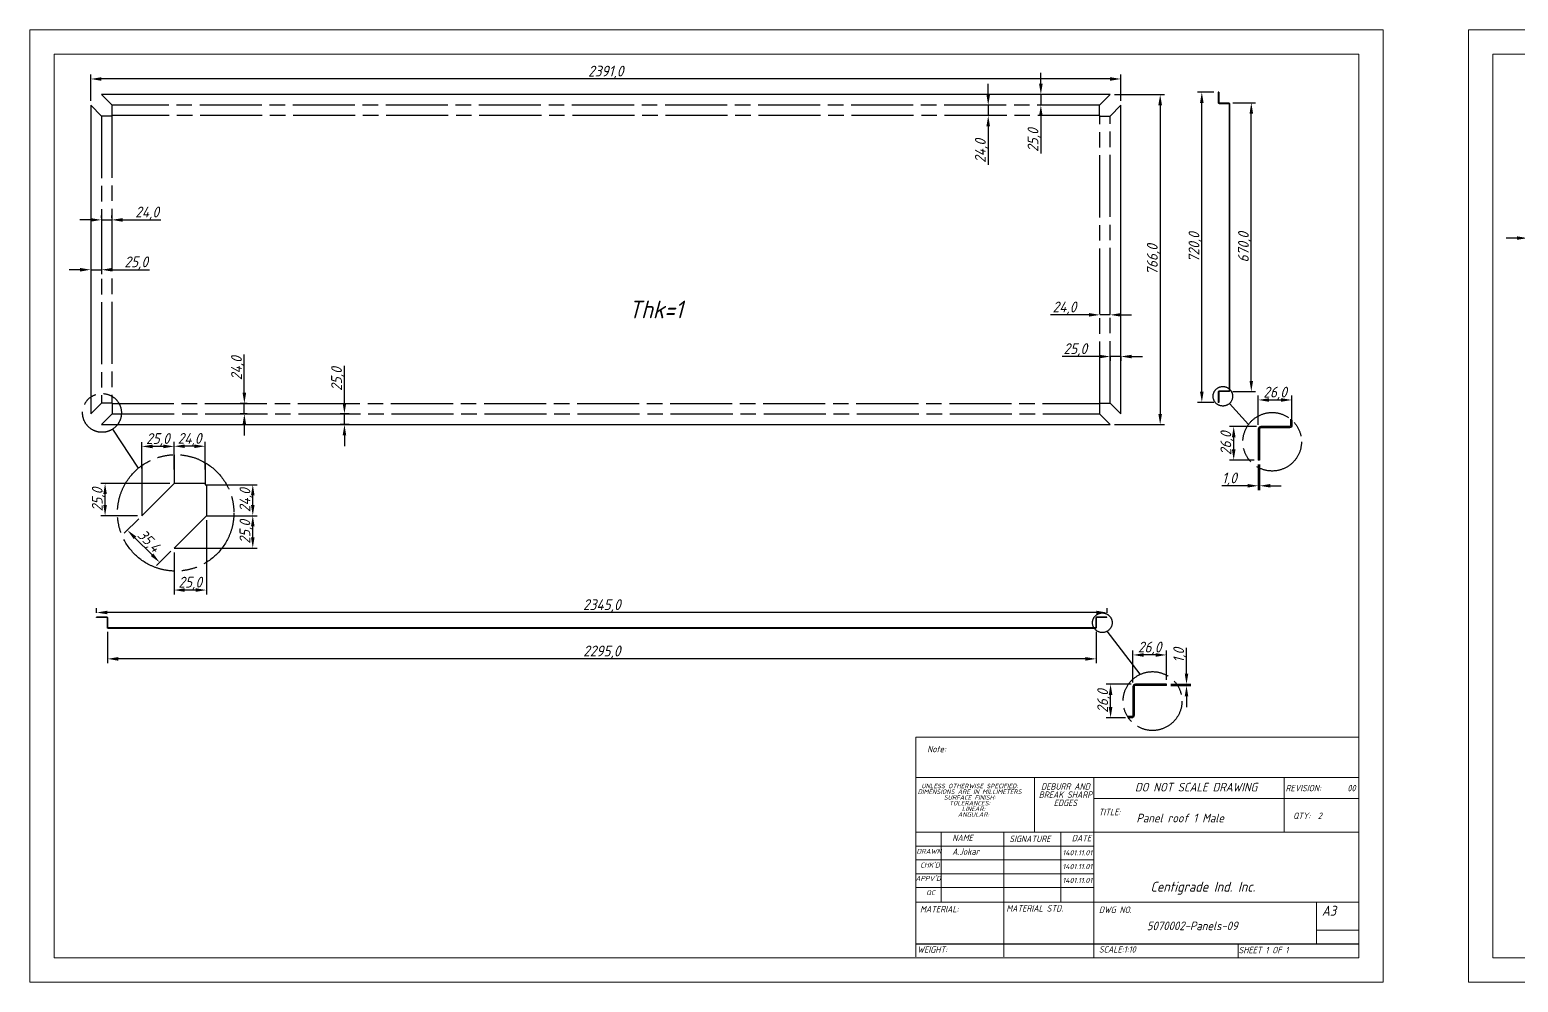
# Model space of a CAD drawing. Header units: inches. Extents: x 18597 to 101525, y -10106 to 51.
# Drawn here: x 43918 to 47373, y -2365 to -155 of the extents above; entities that cross this region are included whole.
import ezdxf

# ---------------------------------------------------------------- set-up
doc = ezdxf.new("R2010")
doc.units = ezdxf.units.IN
doc.header["$LTSCALE"] = 6
doc.header["$MEASUREMENT"] = 0
doc.linetypes.add('ACAD_ISO08W100', pattern=[36, 24, -3, 6, -3])
doc.linetypes.add('SLD-Solid', pattern=[0])
doc.styles.add('GENISO', font='geniso.shx', dxfattribs={"oblique": 15})
doc.dimstyles.new('Scale', dxfattribs={"dimscale": 10, "dimtxt": 2.5, "dimasz": 2.5, "dimexe": 1, "dimexo": 1, "dimgap": 0.1, "dimtad": 1, "dimdec": 1, "dimzin": 0, "dimtxsty": 'GENISO', "dimcen": 2.5, "dimclrd": 1, "dimclre": 1, "dimclrt": 256, "dimadec": 0, "dimazin": 0, "dimtfac": 1, "dimtdec": 1, "dimtmove": 0, "dimatfit": 3, "dimfxl": 1, "dimtzin": 0, "dimlwd": -1, "dimlwe": -1, "dimarcsym": 0})
doc.dimstyles.new('Scale 3', dxfattribs={"dimscale": 10, "dimtxt": 2.5, "dimasz": 2.5, "dimexe": 1, "dimexo": 1, "dimgap": 0.1, "dimtad": 1, "dimdec": 1, "dimlfac": 0.333333, "dimzin": 0, "dimtxsty": 'GENISO', "dimcen": 2.5, "dimclrd": 1, "dimclre": 1, "dimclrt": 256, "dimadec": 0, "dimazin": 0, "dimtfac": 1, "dimtdec": 1, "dimtmove": 0, "dimatfit": 3, "dimfxl": 1, "dimtzin": 0, "dimlwd": -1, "dimlwe": -1, "dimarcsym": 0})

# ---------------------------------------------------------------- blocks, each defined once
blk = doc.blocks.new('*D146')
at = {"color": 1, "transparency": 16777216}
for p, q in [((46435.5, -304.8), (46551.7, -304.8)), ((46541.7, -329.8), (46541.7, -1045.8)), ((46435.5, -1070.8), (46551.7, -1070.8))]:
    blk.add_line(p, q, dxfattribs=at)
for points in [[(46537.5, -329.8), (46545.9, -329.8), (46541.7, -304.8)], [(46537.5, -1045.8), (46545.9, -1045.8), (46541.7, -1070.8)]]:
    blk.add_solid(points, dxfattribs=at)
at = {"layer": 'Defpoints', "color": 0, "transparency": 16777216}
for p in [(46425.5, -304.8), (46425.5, -1070.8), (46541.7, -1070.8)]:
    blk.add_point(p, dxfattribs=at)
at = {"transparency": 16777216, "insert": (46526.3, -687.8), "char_height": 25, "attachment_point": 5, "rotation": 90, "style": 'GENISO'}
blk.add_mtext('766,0', dxfattribs=at)
blk = doc.blocks.new('*D147')
at = {"color": 1, "transparency": 16777216}
for p, q in [((44059.5, -319.8), (44059.5, -258.7)), ((46425.5, -268.7), (44084.5, -268.7)), ((46450.5, -319.8), (46450.5, -258.7))]:
    blk.add_line(p, q, dxfattribs=at)
for points in [[(44084.5, -264.6), (44084.5, -272.9), (44059.5, -268.7)], [(46425.5, -264.6), (46425.5, -272.9), (46450.5, -268.7)]]:
    blk.add_solid(points, dxfattribs=at)
at = {"layer": 'Defpoints', "color": 0, "transparency": 16777216}
for p in [(44059.5, -268.7), (44059.5, -329.8), (46450.5, -329.8)]:
    blk.add_point(p, dxfattribs=at)
at = {"transparency": 16777216, "insert": (45255, -253.4), "char_height": 25, "attachment_point": 5, "style": 'GENISO'}
blk.add_mtext('2391,0', dxfattribs=at)
blk = doc.blocks.new('*D148')
at = {"color": 1, "transparency": 16777216}
for p, q in [((44416.1, -996.8), (44416.1, -907.9)), ((44423, -1021.8), (44406.1, -1021.8)), ((44416.1, -1045.8), (44416.1, -1021.8)), ((44423, -1045.8), (44406.1, -1045.8)), ((44416.1, -1070.8), (44416.1, -1095.8))]:
    blk.add_line(p, q, dxfattribs=at)
for points in [[(44412, -996.8), (44420.3, -996.8), (44416.1, -1021.8)], [(44412, -1070.8), (44420.3, -1070.8), (44416.1, -1045.8)]]:
    blk.add_solid(points, dxfattribs=at)
at = {"layer": 'Defpoints', "color": 0, "transparency": 16777216}
for p in [(44416.1, -1021.8), (44433, -1021.8), (44433, -1045.8)]:
    blk.add_point(p, dxfattribs=at)
at = {"transparency": 16777216, "insert": (44400.8, -939.9), "char_height": 25, "attachment_point": 5, "rotation": 90, "style": 'GENISO'}
blk.add_mtext('24,0', dxfattribs=at)
blk = doc.blocks.new('*D149')
at = {"color": 1, "transparency": 16777216}
for p, q in [((44648.4, -1020.8), (44648.4, -934.4)), ((44659.8, -1045.8), (44638.4, -1045.8)), ((44659.8, -1070.8), (44638.4, -1070.8)), ((44648.4, -1070.8), (44648.4, -1045.8)), ((44648.4, -1095.8), (44648.4, -1120.8))]:
    blk.add_line(p, q, dxfattribs=at)
for points in [[(44644.3, -1020.8), (44652.6, -1020.8), (44648.4, -1045.8)], [(44644.3, -1095.8), (44652.6, -1095.8), (44648.4, -1070.8)]]:
    blk.add_solid(points, dxfattribs=at)
at = {"layer": 'Defpoints', "color": 0, "transparency": 16777216}
for p in [(44648.4, -1045.8), (44669.8, -1045.8), (44669.8, -1070.8)]:
    blk.add_point(p, dxfattribs=at)
at = {"transparency": 16777216, "insert": (44633, -965.1), "char_height": 25, "attachment_point": 5, "rotation": 90, "style": 'GENISO'}
blk.add_mtext('25,0', dxfattribs=at)
blk = doc.blocks.new('*D150')
at = {"color": 1, "transparency": 16777216}
for p, q in [((46400.5, -912.8), (46314, -912.8)), ((46450.5, -912.8), (46425.5, -912.8)), ((46425.5, -913.2), (46425.5, -922.8)), ((46450.5, -913.2), (46450.5, -922.8)), ((46475.5, -912.8), (46500.5, -912.8))]:
    blk.add_line(p, q, dxfattribs=at)
for points in [[(46400.5, -908.7), (46400.5, -917), (46425.5, -912.8)], [(46475.5, -908.7), (46475.5, -917), (46450.5, -912.8)]]:
    blk.add_solid(points, dxfattribs=at)
at = {"layer": 'Defpoints', "color": 0, "transparency": 16777216}
for p in [(46425.5, -903.2), (46425.5, -912.8), (46450.5, -903.2)]:
    blk.add_point(p, dxfattribs=at)
at = {"transparency": 16777216, "insert": (46344.8, -897.5), "char_height": 25, "attachment_point": 5, "style": 'GENISO'}
blk.add_mtext('25,0', dxfattribs=at)
blk = doc.blocks.new('*D151')
at = {"color": 1, "transparency": 16777216}
for p, q in [((46376.5, -816.1), (46287.5, -816.1)), ((46401.5, -813.5), (46401.5, -806.1)), ((46425.5, -816.1), (46401.5, -816.1)), ((46425.5, -813.5), (46425.5, -806.1)), ((46450.5, -816.1), (46475.5, -816.1))]:
    blk.add_line(p, q, dxfattribs=at)
for points in [[(46376.5, -811.9), (46376.5, -820.2), (46401.5, -816.1)], [(46450.5, -811.9), (46450.5, -820.2), (46425.5, -816.1)]]:
    blk.add_solid(points, dxfattribs=at)
at = {"layer": 'Defpoints', "color": 0, "transparency": 16777216}
for p in [(46401.5, -816.1), (46401.5, -823.5), (46425.5, -823.5)]:
    blk.add_point(p, dxfattribs=at)
at = {"transparency": 16777216, "insert": (46319.5, -800.7), "char_height": 25, "attachment_point": 5, "style": 'GENISO'}
blk.add_mtext('24,0', dxfattribs=at)
blk = doc.blocks.new('*D152')
at = {"color": 1, "transparency": 16777216}
for p, q in [((46142.6, -304.8), (46142.6, -279.8)), ((46149.9, -329.8), (46132.6, -329.8)), ((46142.6, -329.8), (46142.6, -353.8)), ((46149.9, -353.8), (46132.6, -353.8)), ((46142.6, -378.8), (46142.6, -467.8))]:
    blk.add_line(p, q, dxfattribs=at)
for points in [[(46138.4, -304.8), (46146.8, -304.8), (46142.6, -329.8)], [(46138.4, -378.8), (46146.8, -378.8), (46142.6, -353.8)]]:
    blk.add_solid(points, dxfattribs=at)
at = {"layer": 'Defpoints', "color": 0, "transparency": 16777216}
for p in [(46159.9, -329.8), (46142.6, -353.8), (46159.9, -353.8)]:
    blk.add_point(p, dxfattribs=at)
at = {"transparency": 16777216, "insert": (46127.2, -435.8), "char_height": 25, "attachment_point": 5, "rotation": 90, "style": 'GENISO'}
blk.add_mtext('24,0', dxfattribs=at)
blk = doc.blocks.new('*D153')
at = {"color": 1, "transparency": 16777216}
for p, q in [((46264.8, -279.8), (46264.8, -254.8)), ((46264.8, -304.8), (46264.8, -329.8)), ((46264.8, -354.8), (46264.8, -441.3))]:
    blk.add_line(p, q, dxfattribs=at)
for points in [[(46260.6, -279.8), (46269, -279.8), (46264.8, -304.8)], [(46260.6, -354.8), (46269, -354.8), (46264.8, -329.8)]]:
    blk.add_solid(points, dxfattribs=at)
at = {"layer": 'Defpoints', "color": 0, "transparency": 16777216}
for p in [(46264.8, -304.8), (46264.8, -329.8), (46264.8, -329.8)]:
    blk.add_point(p, dxfattribs=at)
at = {"transparency": 16777216, "insert": (46249.4, -410.6), "char_height": 25, "attachment_point": 5, "rotation": 90, "style": 'GENISO'}
blk.add_mtext('25,0', dxfattribs=at)
blk = doc.blocks.new('*D154')
at = {"color": 1, "transparency": 16777216}
for p, q in [((44034.5, -711.4), (44009.5, -711.4)), ((44059.5, -697.8), (44059.5, -721.4)), ((44059.5, -711.4), (44084.5, -711.4)), ((44084.5, -697.8), (44084.5, -721.4)), ((44109.5, -711.4), (44196, -711.4))]:
    blk.add_line(p, q, dxfattribs=at)
for points in [[(44034.5, -707.2), (44034.5, -715.6), (44059.5, -711.4)], [(44109.5, -707.2), (44109.5, -715.6), (44084.5, -711.4)]]:
    blk.add_solid(points, dxfattribs=at)
at = {"layer": 'Defpoints', "color": 0, "transparency": 16777216}
for p in [(44059.5, -687.8), (44084.5, -687.8), (44084.5, -711.4)]:
    blk.add_point(p, dxfattribs=at)
at = {"transparency": 16777216, "insert": (44165.2, -696), "char_height": 25, "attachment_point": 5, "style": 'GENISO'}
blk.add_mtext('25,0', dxfattribs=at)
blk = doc.blocks.new('*D155')
at = {"color": 1, "transparency": 16777216}
for p, q in [((44084.5, -591.1), (44084.5, -585.7)), ((44108.5, -591.1), (44108.5, -585.7)), ((44059.5, -595.7), (44034.5, -595.7)), ((44084.5, -595.7), (44108.5, -595.7)), ((44133.5, -595.7), (44222.5, -595.7))]:
    blk.add_line(p, q, dxfattribs=at)
for points in [[(44059.5, -591.6), (44059.5, -599.9), (44084.5, -595.7)], [(44133.5, -591.6), (44133.5, -599.9), (44108.5, -595.7)]]:
    blk.add_solid(points, dxfattribs=at)
at = {"layer": 'Defpoints', "color": 0, "transparency": 16777216}
for p in [(44084.5, -601.1), (44108.5, -595.7), (44108.5, -601.1)]:
    blk.add_point(p, dxfattribs=at)
at = {"transparency": 16777216, "insert": (44190.5, -580.4), "char_height": 25, "attachment_point": 5, "style": 'GENISO'}
blk.add_mtext('24,0', dxfattribs=at)
blk = doc.blocks.new('*D156')
at = {"color": 1, "transparency": 16777216}
for p, q in [((46765.5, -1075.2), (46702.4, -1075.2)), ((46712.4, -1128.2), (46712.4, -1100.2)), ((46759.5, -1153.2), (46702.4, -1153.2))]:
    blk.add_line(p, q, dxfattribs=at)
for points in [[(46708.2, -1100.2), (46716.6, -1100.2), (46712.4, -1075.2)], [(46708.2, -1128.2), (46716.6, -1128.2), (46712.4, -1153.2)]]:
    blk.add_solid(points, dxfattribs=at)
at = {"layer": 'Defpoints', "color": 0, "transparency": 16777216}
for p in [(46712.4, -1075.2), (46775.5, -1075.2), (46769.5, -1153.2)]:
    blk.add_point(p, dxfattribs=at)
at = {"transparency": 16777216, "insert": (46697, -1114.2), "char_height": 25, "attachment_point": 5, "rotation": 90, "style": 'GENISO'}
blk.add_mtext('26,0', dxfattribs=at)
blk = doc.blocks.new('*D157')
at = {"color": 1, "transparency": 16777216}
for p, q in [((46769.5, -1071.2), (46769.5, -1003.6)), ((46794.5, -1013.6), (46822.5, -1013.6)), ((46847.5, -1062.2), (46847.5, -1003.6))]:
    blk.add_line(p, q, dxfattribs=at)
for points in [[(46794.5, -1009.5), (46794.5, -1017.8), (46769.5, -1013.6)], [(46822.5, -1009.5), (46822.5, -1017.8), (46847.5, -1013.6)]]:
    blk.add_solid(points, dxfattribs=at)
at = {"layer": 'Defpoints', "color": 0, "transparency": 16777216}
for p in [(46847.5, -1013.6), (46769.5, -1081.2), (46847.5, -1072.2)]:
    blk.add_point(p, dxfattribs=at)
at = {"transparency": 16777216, "insert": (46808.5, -998.3), "char_height": 25, "attachment_point": 5, "style": 'GENISO'}
blk.add_mtext('26,0', dxfattribs=at)
blk = doc.blocks.new('*D158')
at = {"color": 1, "transparency": 16777216}
for p, q in [((46769.5, -1163.2), (46769.5, -1222.7)), ((46772.5, -1163.2), (46772.5, -1222.7)), ((46744.5, -1212.7), (46685.2, -1212.7)), ((46772.5, -1212.7), (46769.5, -1212.7)), ((46797.5, -1212.7), (46822.5, -1212.7))]:
    blk.add_line(p, q, dxfattribs=at)
for points in [[(46744.5, -1208.6), (46744.5, -1216.9), (46769.5, -1212.7)], [(46797.5, -1208.6), (46797.5, -1216.9), (46772.5, -1212.7)]]:
    blk.add_solid(points, dxfattribs=at)
at = {"layer": 'Defpoints', "color": 0, "transparency": 16777216}
for p in [(46769.5, -1153.2), (46772.5, -1153.2), (46769.5, -1212.7)]:
    blk.add_point(p, dxfattribs=at)
at = {"transparency": 16777216, "insert": (46702.4, -1197.4), "char_height": 25, "attachment_point": 5, "style": 'GENISO'}
blk.add_mtext('1,0', dxfattribs=at)
blk = doc.blocks.new('*D159')
at = {"color": 1, "transparency": 16777216}
for p, q in [((46478.3, -1669.4), (46478.3, -1595.3)), ((46531.3, -1605.3), (46503.3, -1605.3)), ((46556.3, -1663.4), (46556.3, -1595.3))]:
    blk.add_line(p, q, dxfattribs=at)
for points in [[(46503.3, -1601.2), (46503.3, -1609.5), (46478.3, -1605.3)], [(46531.3, -1601.2), (46531.3, -1609.5), (46556.3, -1605.3)]]:
    blk.add_solid(points, dxfattribs=at)
at = {"layer": 'Defpoints', "color": 0, "transparency": 16777216}
for p in [(46478.3, -1605.3), (46478.3, -1679.4), (46556.3, -1673.4)]:
    blk.add_point(p, dxfattribs=at)
at = {"transparency": 16777216, "insert": (46517.3, -1590), "char_height": 25, "attachment_point": 5, "style": 'GENISO'}
blk.add_mtext('26,0', dxfattribs=at)
blk = doc.blocks.new('*D160')
at = {"color": 1, "transparency": 16777216}
for p, q in [((46474.3, -1673.4), (46416.6, -1673.4)), ((46426.6, -1726.4), (46426.6, -1698.4)), ((46461.6, -1751.4), (46416.6, -1751.4))]:
    blk.add_line(p, q, dxfattribs=at)
for points in [[(46422.4, -1698.4), (46430.8, -1698.4), (46426.6, -1673.4)], [(46422.4, -1726.4), (46430.8, -1726.4), (46426.6, -1751.4)]]:
    blk.add_solid(points, dxfattribs=at)
at = {"layer": 'Defpoints', "color": 0, "transparency": 16777216}
for p in [(46426.6, -1673.4), (46484.3, -1673.4), (46471.6, -1751.4)]:
    blk.add_point(p, dxfattribs=at)
at = {"transparency": 16777216, "insert": (46411.2, -1712.4), "char_height": 25, "attachment_point": 5, "rotation": 90, "style": 'GENISO'}
blk.add_mtext('26,0', dxfattribs=at)
blk = doc.blocks.new('*D161')
at = {"color": 1, "transparency": 16777216}
for p, q in [((46602.8, -1648.4), (46602.8, -1589.1)), ((46566.3, -1673.4), (46612.8, -1673.4)), ((46566.3, -1676.4), (46612.8, -1676.4)), ((46602.8, -1676.4), (46602.8, -1673.4)), ((46602.8, -1701.4), (46602.8, -1726.4))]:
    blk.add_line(p, q, dxfattribs=at)
for points in [[(46598.7, -1648.4), (46607, -1648.4), (46602.8, -1673.4)], [(46598.7, -1701.4), (46607, -1701.4), (46602.8, -1676.4)]]:
    blk.add_solid(points, dxfattribs=at)
at = {"layer": 'Defpoints', "color": 0, "transparency": 16777216}
for p in [(46556.3, -1673.4), (46556.3, -1676.4), (46602.8, -1673.4)]:
    blk.add_point(p, dxfattribs=at)
at = {"transparency": 16777216, "insert": (46587.5, -1606.2), "char_height": 25, "attachment_point": 5, "rotation": 90, "style": 'GENISO'}
blk.add_mtext('1,0', dxfattribs=at)
blk = doc.blocks.new('*D162')
at = {"color": 1, "transparency": 16777216}
for p, q in [((44098.3, -1551.6), (44098.3, -1624.4)), ((46393.3, -1551.6), (46393.3, -1624.4)), ((46368.3, -1614.4), (44123.3, -1614.4))]:
    blk.add_line(p, q, dxfattribs=at)
for points in [[(44123.3, -1610.3), (44123.3, -1618.6), (44098.3, -1614.4)], [(46368.3, -1610.3), (46368.3, -1618.6), (46393.3, -1614.4)]]:
    blk.add_solid(points, dxfattribs=at)
at = {"layer": 'Defpoints', "color": 0, "transparency": 16777216}
for p in [(44098.3, -1541.6), (46393.3, -1541.6), (44098.3, -1614.4)]:
    blk.add_point(p, dxfattribs=at)
at = {"transparency": 16777216, "insert": (45245.8, -1599.1), "char_height": 25, "attachment_point": 5, "style": 'GENISO'}
blk.add_mtext('2295,0', dxfattribs=at)
blk = doc.blocks.new('*D163')
at = {"color": 1, "transparency": 16777216}
for p, q in [((46710.5, -324.3), (46763.2, -324.3)), ((46753.2, -969.3), (46753.2, -349.3)), ((46710.5, -994.3), (46763.2, -994.3))]:
    blk.add_line(p, q, dxfattribs=at)
for points in [[(46749.1, -349.3), (46757.4, -349.3), (46753.2, -324.3)], [(46749.1, -969.3), (46757.4, -969.3), (46753.2, -994.3)]]:
    blk.add_solid(points, dxfattribs=at)
at = {"layer": 'Defpoints', "color": 0, "transparency": 16777216}
for p in [(46700.5, -324.3), (46753.2, -324.3), (46700.5, -994.3)]:
    blk.add_point(p, dxfattribs=at)
at = {"transparency": 16777216, "insert": (46737.9, -659.3), "char_height": 25, "attachment_point": 5, "rotation": 90, "style": 'GENISO'}
blk.add_mtext('670,0', dxfattribs=at)
blk = doc.blocks.new('*D164')
at = {"color": 1, "transparency": 16777216}
for p, q in [((44369.8, -1282.2), (44445.7, -1282.2)), ((44435.7, -1332.2), (44435.7, -1307.2)), ((44365.3, -1357.2), (44445.7, -1357.2))]:
    blk.add_line(p, q, dxfattribs=at)
for points in [[(44431.5, -1307.2), (44439.9, -1307.2), (44435.7, -1282.2)], [(44431.5, -1332.2), (44439.9, -1332.2), (44435.7, -1357.2)]]:
    blk.add_solid(points, dxfattribs=at)
at = {"layer": 'Defpoints', "color": 0, "transparency": 16777216}
for p in [(44359.8, -1282.2), (44435.7, -1282.2), (44355.3, -1357.2)]:
    blk.add_point(p, dxfattribs=at)
at = {"transparency": 16777216, "insert": (44420.3, -1319.7), "char_height": 25, "attachment_point": 5, "rotation": 90, "style": 'GENISO'}
blk.add_mtext('25,0', dxfattribs=at)
blk = doc.blocks.new('*D165')
at = {"color": 1, "transparency": 16777216}
for p, q in [((44178, -1172.4), (44178, -1111.4)), ((44228, -1121.4), (44203, -1121.4)), ((44253, -1130.7), (44253, -1111.4))]:
    blk.add_line(p, q, dxfattribs=at)
for points in [[(44203, -1117.2), (44203, -1125.6), (44178, -1121.4)], [(44228, -1117.2), (44228, -1125.6), (44253, -1121.4)]]:
    blk.add_solid(points, dxfattribs=at)
at = {"layer": 'Defpoints', "color": 0, "transparency": 16777216}
for p in [(44178, -1121.4), (44253, -1140.7), (44178, -1182.4)]:
    blk.add_point(p, dxfattribs=at)
at = {"transparency": 16777216, "insert": (44215.5, -1106), "char_height": 25, "attachment_point": 5, "style": 'GENISO'}
blk.add_mtext('25,0', dxfattribs=at)
blk = doc.blocks.new('*D166')
at = {"color": 1, "transparency": 16777216}
for p, q in [((44253, -1174.7), (44253, -1111)), ((44300, -1121), (44278, -1121)), ((44325, -1174.7), (44325, -1111))]:
    blk.add_line(p, q, dxfattribs=at)
for points in [[(44278, -1116.9), (44278, -1125.2), (44253, -1121)], [(44300, -1116.9), (44300, -1125.2), (44325, -1121)]]:
    blk.add_solid(points, dxfattribs=at)
at = {"layer": 'Defpoints', "color": 0, "transparency": 16777216}
for p in [(44253, -1121), (44253, -1184.7), (44325, -1184.7)]:
    blk.add_point(p, dxfattribs=at)
at = {"transparency": 16777216, "insert": (44289, -1105.7), "char_height": 25, "attachment_point": 5, "style": 'GENISO'}
blk.add_mtext('24,0', dxfattribs=at)
blk = doc.blocks.new('*D167')
at = {"color": 1, "transparency": 16777216}
for p, q in [((44357.2, -1210.2), (44445.7, -1210.2)), ((44435.7, -1257.2), (44435.7, -1235.2)), ((44357.2, -1282.2), (44445.7, -1282.2))]:
    blk.add_line(p, q, dxfattribs=at)
for points in [[(44431.5, -1235.2), (44439.9, -1235.2), (44435.7, -1210.2)], [(44431.5, -1257.2), (44439.9, -1257.2), (44435.7, -1282.2)]]:
    blk.add_solid(points, dxfattribs=at)
at = {"layer": 'Defpoints', "color": 0, "transparency": 16777216}
for p in [(44347.2, -1210.2), (44435.7, -1210.2), (44347.2, -1282.2)]:
    blk.add_point(p, dxfattribs=at)
at = {"transparency": 16777216, "insert": (44420.3, -1246.2), "char_height": 25, "attachment_point": 5, "rotation": 90, "style": 'GENISO'}
blk.add_mtext('24,0', dxfattribs=at)
blk = doc.blocks.new('*D168')
at = {"color": 1, "transparency": 16777216}
for p, q in [((44170.9, -1289.3), (44137.5, -1322.7)), ((44201.9, -1373), (44162.3, -1333.3)), ((44245.9, -1364.3), (44212.5, -1397.7))]:
    blk.add_line(p, q, dxfattribs=at)
for points in [[(44165.2, -1330.4), (44159.3, -1336.3), (44144.6, -1315.6)], [(44204.9, -1370), (44199, -1375.9), (44219.6, -1390.6)]]:
    blk.add_solid(points, dxfattribs=at)
at = {"layer": 'Defpoints', "color": 0, "transparency": 16777216}
for p in [(44178, -1282.2), (44144.6, -1315.6), (44253, -1357.2)]:
    blk.add_point(p, dxfattribs=at)
at = {"transparency": 16777216, "insert": (44193, -1342.3), "char_height": 25, "attachment_point": 5, "rotation": 315, "style": 'GENISO'}
blk.add_mtext('35,4', dxfattribs=at)
blk = doc.blocks.new('*D169')
at = {"color": 1, "transparency": 16777216}
for p, q in [((44243, -1207.2), (44082.9, -1207.2)), ((44092.9, -1257.2), (44092.9, -1232.2)), ((44168, -1282.2), (44082.9, -1282.2))]:
    blk.add_line(p, q, dxfattribs=at)
for points in [[(44088.8, -1232.2), (44097.1, -1232.2), (44092.9, -1207.2)], [(44088.8, -1257.2), (44097.1, -1257.2), (44092.9, -1282.2)]]:
    blk.add_solid(points, dxfattribs=at)
at = {"layer": 'Defpoints', "color": 0, "transparency": 16777216}
for p in [(44092.9, -1207.2), (44253, -1207.2), (44178, -1282.2)]:
    blk.add_point(p, dxfattribs=at)
at = {"transparency": 16777216, "insert": (44077.6, -1244.7), "char_height": 25, "attachment_point": 5, "rotation": 90, "style": 'GENISO'}
blk.add_mtext('25,0', dxfattribs=at)
blk = doc.blocks.new('*D170')
at = {"color": 1, "transparency": 16777216}
for p, q in [((44328, -1292.2), (44328, -1464.7)), ((44253, -1367.2), (44253, -1464.7)), ((44303, -1454.7), (44278, -1454.7))]:
    blk.add_line(p, q, dxfattribs=at)
for points in [[(44278, -1450.5), (44278, -1458.9), (44253, -1454.7)], [(44303, -1450.5), (44303, -1458.9), (44328, -1454.7)]]:
    blk.add_solid(points, dxfattribs=at)
at = {"layer": 'Defpoints', "color": 0, "transparency": 16777216}
for p in [(44328, -1282.2), (44253, -1357.2), (44253, -1454.7)]:
    blk.add_point(p, dxfattribs=at)
at = {"transparency": 16777216, "insert": (44290.5, -1439.3), "char_height": 25, "attachment_point": 5, "style": 'GENISO'}
blk.add_mtext('25,0', dxfattribs=at)
blk = doc.blocks.new('*D171')
at = {"color": 1, "transparency": 16777216}
for p, q in [((46666.5, -299.3), (46628.4, -299.3)), ((46638.4, -994.3), (46638.4, -324.3)), ((46666.5, -1019.3), (46628.4, -1019.3))]:
    blk.add_line(p, q, dxfattribs=at)
for points in [[(46634.2, -324.3), (46642.5, -324.3), (46638.4, -299.3)], [(46634.2, -994.3), (46642.5, -994.3), (46638.4, -1019.3)]]:
    blk.add_solid(points, dxfattribs=at)
at = {"layer": 'Defpoints', "color": 0, "transparency": 16777216}
for p in [(46638.4, -299.3), (46676.5, -299.3), (46676.5, -1019.3)]:
    blk.add_point(p, dxfattribs=at)
at = {"transparency": 16777216, "insert": (46623, -659.3), "char_height": 25, "attachment_point": 5, "rotation": 90, "style": 'GENISO'}
blk.add_mtext('720,0', dxfattribs=at)
blk = doc.blocks.new('*D172')
at = {"color": 1, "transparency": 16777216}
for p, q in [((44073.3, -1507.6), (44073.3, -1496.9)), ((46393.3, -1506.9), (44098.3, -1506.9)), ((46418.3, -1507.6), (46418.3, -1496.9))]:
    blk.add_line(p, q, dxfattribs=at)
for points in [[(44098.3, -1502.7), (44098.3, -1511), (44073.3, -1506.9)], [(46393.3, -1502.7), (46393.3, -1511), (46418.3, -1506.9)]]:
    blk.add_solid(points, dxfattribs=at)
at = {"layer": 'Defpoints', "color": 0, "transparency": 16777216}
for p in [(44073.3, -1506.9), (44073.3, -1517.6), (46418.3, -1517.6)]:
    blk.add_point(p, dxfattribs=at)
at = {"transparency": 16777216, "insert": (45245.8, -1491.5), "char_height": 25, "attachment_point": 5, "style": 'GENISO'}
blk.add_mtext('2345,0', dxfattribs=at)
blk = doc.blocks.new('*D176')
at = {"color": 1, "transparency": 16777216}
for p, q in [((47369.5, -638), (47344.5, -638)), ((47394.5, -628.8), (47394.5, -648)), ((47394.5, -638), (47418.5, -638)), ((47418.5, -628.8), (47418.5, -648)), ((47443.5, -638), (47532.4, -638))]:
    blk.add_line(p, q, dxfattribs=at)
for points in [[(47369.5, -633.8), (47369.5, -642.1), (47394.5, -638)], [(47443.5, -633.8), (47443.5, -642.1), (47418.5, -638)]]:
    blk.add_solid(points, dxfattribs=at)
at = {"layer": 'Defpoints', "color": 0, "transparency": 16777216}
for p in [(47394.5, -618.8), (47418.5, -618.8), (47418.5, -638)]:
    blk.add_point(p, dxfattribs=at)
at = {"transparency": 16777216, "insert": (47500.5, -622.6), "char_height": 25, "attachment_point": 5, "style": 'GENISO'}
blk.add_mtext('24,0', dxfattribs=at)

msp = doc.modelspace()

# ---------------------------------------------------------------- linework, layer by layer
for p, q in [((44109.51, -329.84), (44084.51, -304.84)), ((46400.51, -329.84), (46425.51, -304.84)), ((46677.49, -299.27), (46676.49, -299.27)), ((44084.51, -354.84), (44059.51, -329.84)), ((44109.51, -353.84), (44109.51, -329.84)), ((46400.51, -353.84), (46400.51, -329.84)), ((46425.51, -354.84), (46450.51, -329.84)), ((44108.51, -354.84), (44084.51, -354.84)), ((46401.51, -354.84), (46425.51, -354.84)), ((44084.51, -1020.84), (44059.51, -1045.84)), ((44108.51, -1020.84), (44084.51, -1020.84)), ((44109.51, -1021.84), (44109.51, -1045.84)), ((46400.51, -1021.84), (46400.51, -1045.84)), ((46401.51, -1020.84), (46425.51, -1020.84)), ((46425.51, -1020.84), (46450.51, -1045.84)), ((46677.49, -1019.27), (46676.49, -1019.27)), ((44109.51, -1045.84), (44084.51, -1070.84)), ((46400.51, -1045.84), (46425.51, -1070.84)), ((46772.52, -1153.23), (46769.52, -1153.23)), ((44253, -1207.22), (44178, -1282.22)), ((44325, -1207.22), (44253, -1207.22)), ((44328, -1210.22), (44328, -1282.22)), ((44328, -1282.22), (44253, -1357.22)), ((44073.27, -1518.59), (44073.27, -1517.59)), ((46418.27, -1518.59), (46418.27, -1517.59)), ((46556.33, -1676.35), (46556.33, -1673.35)), ((45974.72, -2275.86), (47002.65, -2275.86))]:
    msp.add_line(p, q)
at = {"linetype": 'ACAD_ISO08W100'}
for p, q in [((46746.94, -1070.3), (46702.5, -1021.76)), ((44170.23, -1171.98), (44110.52, -1081.27)), ((46495.56, -1650.28), (46419.07, -1550.18))]:
    msp.add_line(p, q, dxfattribs=at)
at = {"color": 7, "linetype": 'SLD-Solid', "lineweight": 0}
for p, q in [((45974.72, -1796.36), (47002.65, -1796.36)), ((45974.72, -1796.36), (45974.72, -1889.82)), ((45974.72, -1889.82), (47002.65, -1889.82)), ((45974.72, -1889.82), (45974.72, -2306.14)), ((46250.25, -1889.82), (46250.25, -2016.61)), ((46388.01, -1889.82), (46388.01, -2308.03)), ((46829.23, -2016.61), (46829.23, -1889.82)), ((47002.65, -1938.07), (46388.01, -1938.07)), ((47002.65, -2016.61), (45974.72, -2016.61)), ((46033.77, -2016.61), (46033.77, -2179.35)), ((46179.03, -2016.61), (46179.03, -2306.14)), ((46310.8, -2016.61), (46310.8, -2179.35)), ((46388.01, -2306.14), (46388.01, -2016.61)), ((46388.01, -2048.78), (45974.72, -2048.78)), ((46388.01, -2080.95), (45974.72, -2080.95)), ((46388.01, -2113.12), (45974.72, -2113.12)), ((46388.01, -2145.29), (45974.72, -2145.29)), ((46053.45, -2179.35), (45974.72, -2179.35)), ((46053.45, -2179.35), (47002.65, -2179.35)), ((46904.25, -2275.86), (46904.25, -2179.35)), ((47002.65, -2243.69), (46904.25, -2243.69)), ((46722.58, -2308.03), (46722.58, -2275.86))]:
    msp.add_line(p, q, dxfattribs=at)
for points in [[(43918.12, -154.53), (47059.42, -154.53), (47059.42, -2364.8), (43918.12, -2364.8)], [(47257.16, -154.53), (50398.46, -154.53), (50398.46, -2364.8), (47257.16, -2364.8)], [(43974.89, -211.3), (47002.65, -211.3), (47002.65, -2308.03), (43974.89, -2308.03)], [(47313.93, -211.3), (50341.69, -211.3), (50341.69, -2308.03), (47313.93, -2308.03)]]:
    msp.add_lwpolyline(points, close=True, dxfattribs=at)
for points in [[(46425.51, -304.84), (44084.51, -304.84)], [(44059.51, -329.84), (44059.51, -1045.84)], [(46450.51, -1045.84), (46450.51, -329.84)], [(44084.51, -1070.84), (46425.51, -1070.84)], [(44178, -1165.96), (44178, -1282.22)], [(44253, -1357.22), (44364.47, -1357.22)]]:
    msp.add_lwpolyline(points)
for points in [[(46676.49, -299.27), (46676.49, -323.27, 0.4142136), (46678.49, -325.27), (46700.49, -325.27, -0.4142136), (46701.49, -326.27), (46701.49, -992.27, -0.4142136), (46700.49, -993.27), (46678.49, -993.27, 0.4142136), (46676.49, -995.27), (46676.49, -1019.27)], [(46677.49, -299.27), (46677.49, -323.27, 0.4142136), (46678.49, -324.27), (46700.49, -324.27, -0.4142136), (46702.49, -326.27), (46702.49, -992.27, -0.4142136), (46700.49, -994.27), (46678.49, -994.27, 0.4142136), (46677.49, -995.27), (46677.49, -1019.27)], [(46844.52, -1057.85), (46844.52, -1072.23, -0.4142136), (46841.52, -1075.23), (46775.52, -1075.23, 0.4142136), (46769.52, -1081.23), (46769.52, -1153.23)], [(46847.52, -1060.44), (46847.52, -1072.23, -0.4142136), (46841.52, -1078.23), (46775.52, -1078.23, 0.4142136), (46772.52, -1081.23), (46772.52, -1153.23)], [(46418.27, -1517.59), (46394.27, -1517.59, 0.4142136), (46392.27, -1519.59), (46392.27, -1541.59, -0.4142136), (46391.27, -1542.59), (44100.27, -1542.59, -0.4142136), (44099.27, -1541.59), (44099.27, -1519.59, 0.4142136), (44097.27, -1517.59), (44073.27, -1517.59)], [(46418.27, -1518.59), (46394.27, -1518.59, 0.4142136), (46393.27, -1519.59), (46393.27, -1541.59, -0.4142136), (46391.27, -1543.59), (44100.27, -1543.59, -0.4142136), (44098.27, -1541.59), (44098.27, -1519.59, 0.4142136), (44097.27, -1518.59), (44073.27, -1518.59)], [(46556.33, -1673.35), (46484.33, -1673.35, 0.4142136), (46478.33, -1679.35), (46478.33, -1745.35, -0.4142136), (46475.33, -1748.35), (46465.98, -1748.35)], [(46556.33, -1676.35), (46484.33, -1676.35, 0.4142136), (46481.33, -1679.35), (46481.33, -1745.35, -0.4142136), (46475.33, -1751.35), (46467.96, -1751.35)]]:
    msp.add_lwpolyline(points, format="xyb")
at = {"linetype": 'ACAD_ISO08W100'}
for points in [[(46400.51, -329.84), (44109.51, -329.84)], [(44084.51, -354.84), (44084.51, -1020.84)], [(46425.51, -1020.84), (46425.51, -354.84)], [(44109.51, -1045.84), (46400.51, -1045.84)], [(44253, -1140.67), (44253, -1207.22)], [(44325, -1159.11), (44325, -1210.22), (44374.93, -1210.22)], [(44328, -1282.22), (44391.69, -1282.22)]]:
    msp.add_lwpolyline(points, dxfattribs=at)
msp.add_lwpolyline([(44108.51, -353.84), (44108.51, -1021.84), (46401.51, -1021.84), (46401.51, -353.84)], close=True, dxfattribs=at)
for centre, radius in [((44085.77, -1043.66), 45.03), ((46687.2, -1005.05), 22.65), ((46801.66, -1110.57), 67.94), ((44256.78, -1275.69), 135.08), ((46407.49, -1530.59), 22.76), ((46524, -1712.35), 68.28)]:
    msp.add_circle(centre, radius, dxfattribs=at)

# ---------------------------------------------------------------- texts
at = {"style": 'GENISO', "oblique": 15}
msp.add_text('Thk=1', height=40.989, dxfattribs=at).set_placement((45307.85, -824.11))
at = {"attachment_point": 5, "style": 'GENISO'}
for s, insert, char_height in [('Note:', (46022.61, -1823.72), 14.924), ('DIMENSIONS ARE IN MILLIMETERS', (46099.53, -1922.71), 10.4468), ('UNLESS OTHERWISE SPECIFIED:', (46099.53, -1909.46), 10.4468), ('SURFACE FINISH:', (46099.53, -1935.95), 10.4468), ('BREAK SHARP', (46321.83, -1929.52), 14.9239), ('DEBURR AND', (46321.83, -1910.6), 14.924), ('DO NOT SCALE DRAWING', (46625.02, -1912.16), 20.0899), ('REVISION:       00', (46914.05, -1914.29), 14.9239), ('TOLERANCES:', (46099.53, -1949.2), 10.4468), ('LINEAR:', (46108.48, -1962.45), 10.447), ('EDGES', (46321.83, -1948.44), 14.924), ('TITLE:', (46424.25, -1969.82), 14.924), ('ANGULAR:', (46108.48, -1975.69), 10.447), ('Panel roof 1 Male', (46588.21, -1983.81), 20.0899), ('QTY:  2', (46883.6, -1978.62), 14.924), ('NAME', (46083.13, -2029.84), 14.924), ('SIGNATURE', (46239.38, -2031.97), 14.924), ('DATE', (46359.07, -2030.31), 14.924), ('DRAWN', (46005.06, -2061), 11.48), ('A.Jokar', (46090.44, -2061.78), 14.924), ('1401.11.01', (46349.42, -2064.31), 11.939), ("CHK'D", (46007.3, -2092.97), 11.48), ('1401.11.01', (46349.42, -2096.48), 11.939), ("APPV'D", (46003.23, -2123.97), 11.48), ('1401.11.01', (46349.42, -2128.65), 11.939), ('Centigrade Ind. Inc.', (46640.73, -2146.65), 22.9599), ('QC', (46008.7, -2156.9), 11.48), ('MATERIAL:', (46029.15, -2195.18), 14.924), ('MATERIAL STD.', (46250.38, -2193.49), 14.9239), ('DWG NO.', (46437.39, -2196.61), 14.924), ('A3', (46933.55, -2198.98), 22.96), ('5070002-Panels-09', (46616.26, -2233.98), 20.0899), ('WEIGHT:', (46012.74, -2288.91), 14.924), ('SCALE:1:10', (46442.35, -2288.56), 14.924), ('SHEET 1 OF 1', (46781.48, -2290.15), 14.9239)]:
    msp.add_mtext(s, dxfattribs=dict(at, insert=insert, char_height=char_height))

# ---------------------------------------------------------------- dimensions: what is measured, and where the dimension line sits
for base, p1, p2, dimstyle, picture, middle in [((44059.51, -268.73), (46450.51, -329.84), (44059.51, -329.84), 'Scale', '*D147', (45255.01, -253.36)), ((44108.51, -595.74), (44084.51, -601.1), (44108.51, -601.1), 'Scale', '*D155', (44190.49, -580.36)), ((47418.47, -637.96), (47394.47, -618.83), (47418.47, -618.83), 'Scale', '*D176', (47500.45, -622.58)), ((44084.51, -711.39), (44059.51, -687.84), (44084.51, -687.84), 'Scale', '*D154', (44165.24, -696.01)), ((46401.51, -816.07), (46425.51, -823.52), (46401.51, -823.52), 'Scale', '*D151', (46319.53, -800.7)), ((46425.51, -912.84), (46450.51, -903.16), (46425.51, -903.16), 'Scale', '*D150', (46344.78, -897.46)), ((46847.52, -1013.64), (46769.52, -1081.23), (46847.52, -1072.23), 'Scale 3', '*D157', (46808.52, -998.27)), ((44178, -1121.4), (44253, -1140.67), (44178, -1182.39), 'Scale 3', '*D165', (44215.5, -1106.02)), ((44253, -1121.03), (44325, -1184.67), (44253, -1184.67), 'Scale 3', '*D166', (44289, -1105.65)), ((46769.52, -1212.75), (46772.52, -1153.23), (46769.52, -1153.23), 'Scale 3', '*D158', (46702.38, -1197.37)), ((44253, -1454.68), (44328, -1282.22), (44253, -1357.22), 'Scale 3', '*D170', (44290.5, -1439.31)), ((44073.27, -1506.86), (46418.27, -1517.59), (44073.27, -1517.59), 'Scale', '*D172', (45245.77, -1491.48)), ((44098.27, -1614.44), (46393.27, -1541.59), (44098.27, -1541.59), 'Scale', '*D162', (45245.77, -1599.07)), ((46478.33, -1605.34), (46556.33, -1673.35), (46478.33, -1679.35), 'Scale 3', '*D159', (46517.33, -1589.96))]:
    dim = msp.add_linear_dim(base=base, p1=p1, p2=p2, dimstyle=dimstyle)
    dim.commit()
    dim.dimension.update_dxf_attribs({"geometry": picture, "text_midpoint": middle})
for base, p1, p2, dimstyle, picture, middle in [((46264.81, -329.84), (46264.81, -304.84), (46264.81, -329.84), 'Scale', '*D153', (46249.43, -410.57)), ((46142.59, -353.84), (46159.94, -329.84), (46159.94, -353.84), 'Scale', '*D152', (46127.22, -435.82)), ((46541.69, -1070.84), (46425.51, -304.84), (46425.51, -1070.84), 'Scale', '*D146', (46526.31, -687.84)), ((46638.37, -299.27), (46676.49, -1019.27), (46676.49, -299.27), 'Scale', '*D171', (46622.99, -659.27)), ((46753.24, -324.27), (46700.49, -994.27), (46700.49, -324.27), 'Scale', '*D163', (46737.86, -659.27)), ((44416.14, -1021.84), (44432.97, -1045.84), (44432.97, -1021.84), 'Scale', '*D148', (44400.76, -939.86)), ((44648.42, -1045.84), (44669.77, -1070.84), (44669.77, -1045.84), 'Scale', '*D149', (44633.04, -965.11)), ((46712.39, -1075.23), (46769.52, -1153.23), (46775.52, -1075.23), 'Scale 3', '*D156', (46697.02, -1114.23)), ((44092.93, -1207.22), (44178, -1282.22), (44253, -1207.22), 'Scale 3', '*D169', (44077.56, -1244.72)), ((44435.68, -1210.22), (44347.25, -1282.22), (44347.25, -1210.22), 'Scale 3', '*D167', (44420.31, -1246.22)), ((44435.68, -1282.22), (44355.34, -1357.22), (44359.85, -1282.22), 'Scale 3', '*D164', (44420.31, -1319.72)), ((46602.83, -1673.35), (46556.33, -1676.35), (46556.33, -1673.35), 'Scale 3', '*D161', (46587.46, -1606.22)), ((46426.61, -1673.35), (46471.64, -1751.35), (46484.33, -1673.35), 'Scale 3', '*D160', (46411.23, -1712.35))]:
    dim = msp.add_linear_dim(base=base, p1=p1, p2=p2, angle=90, dimstyle=dimstyle)
    dim.commit()
    dim.dimension.update_dxf_attribs({"geometry": picture, "text_midpoint": middle})
dim = msp.add_aligned_dim(p1=(44253, -1357.22), p2=(44178, -1282.22), distance=47.25, dimstyle='Scale 3')
dim.commit()
dim.dimension.update_dxf_attribs({"geometry": '*D168', "text_midpoint": (44192.96, -1342.26)})

doc.saveas('drawing.dxf')
